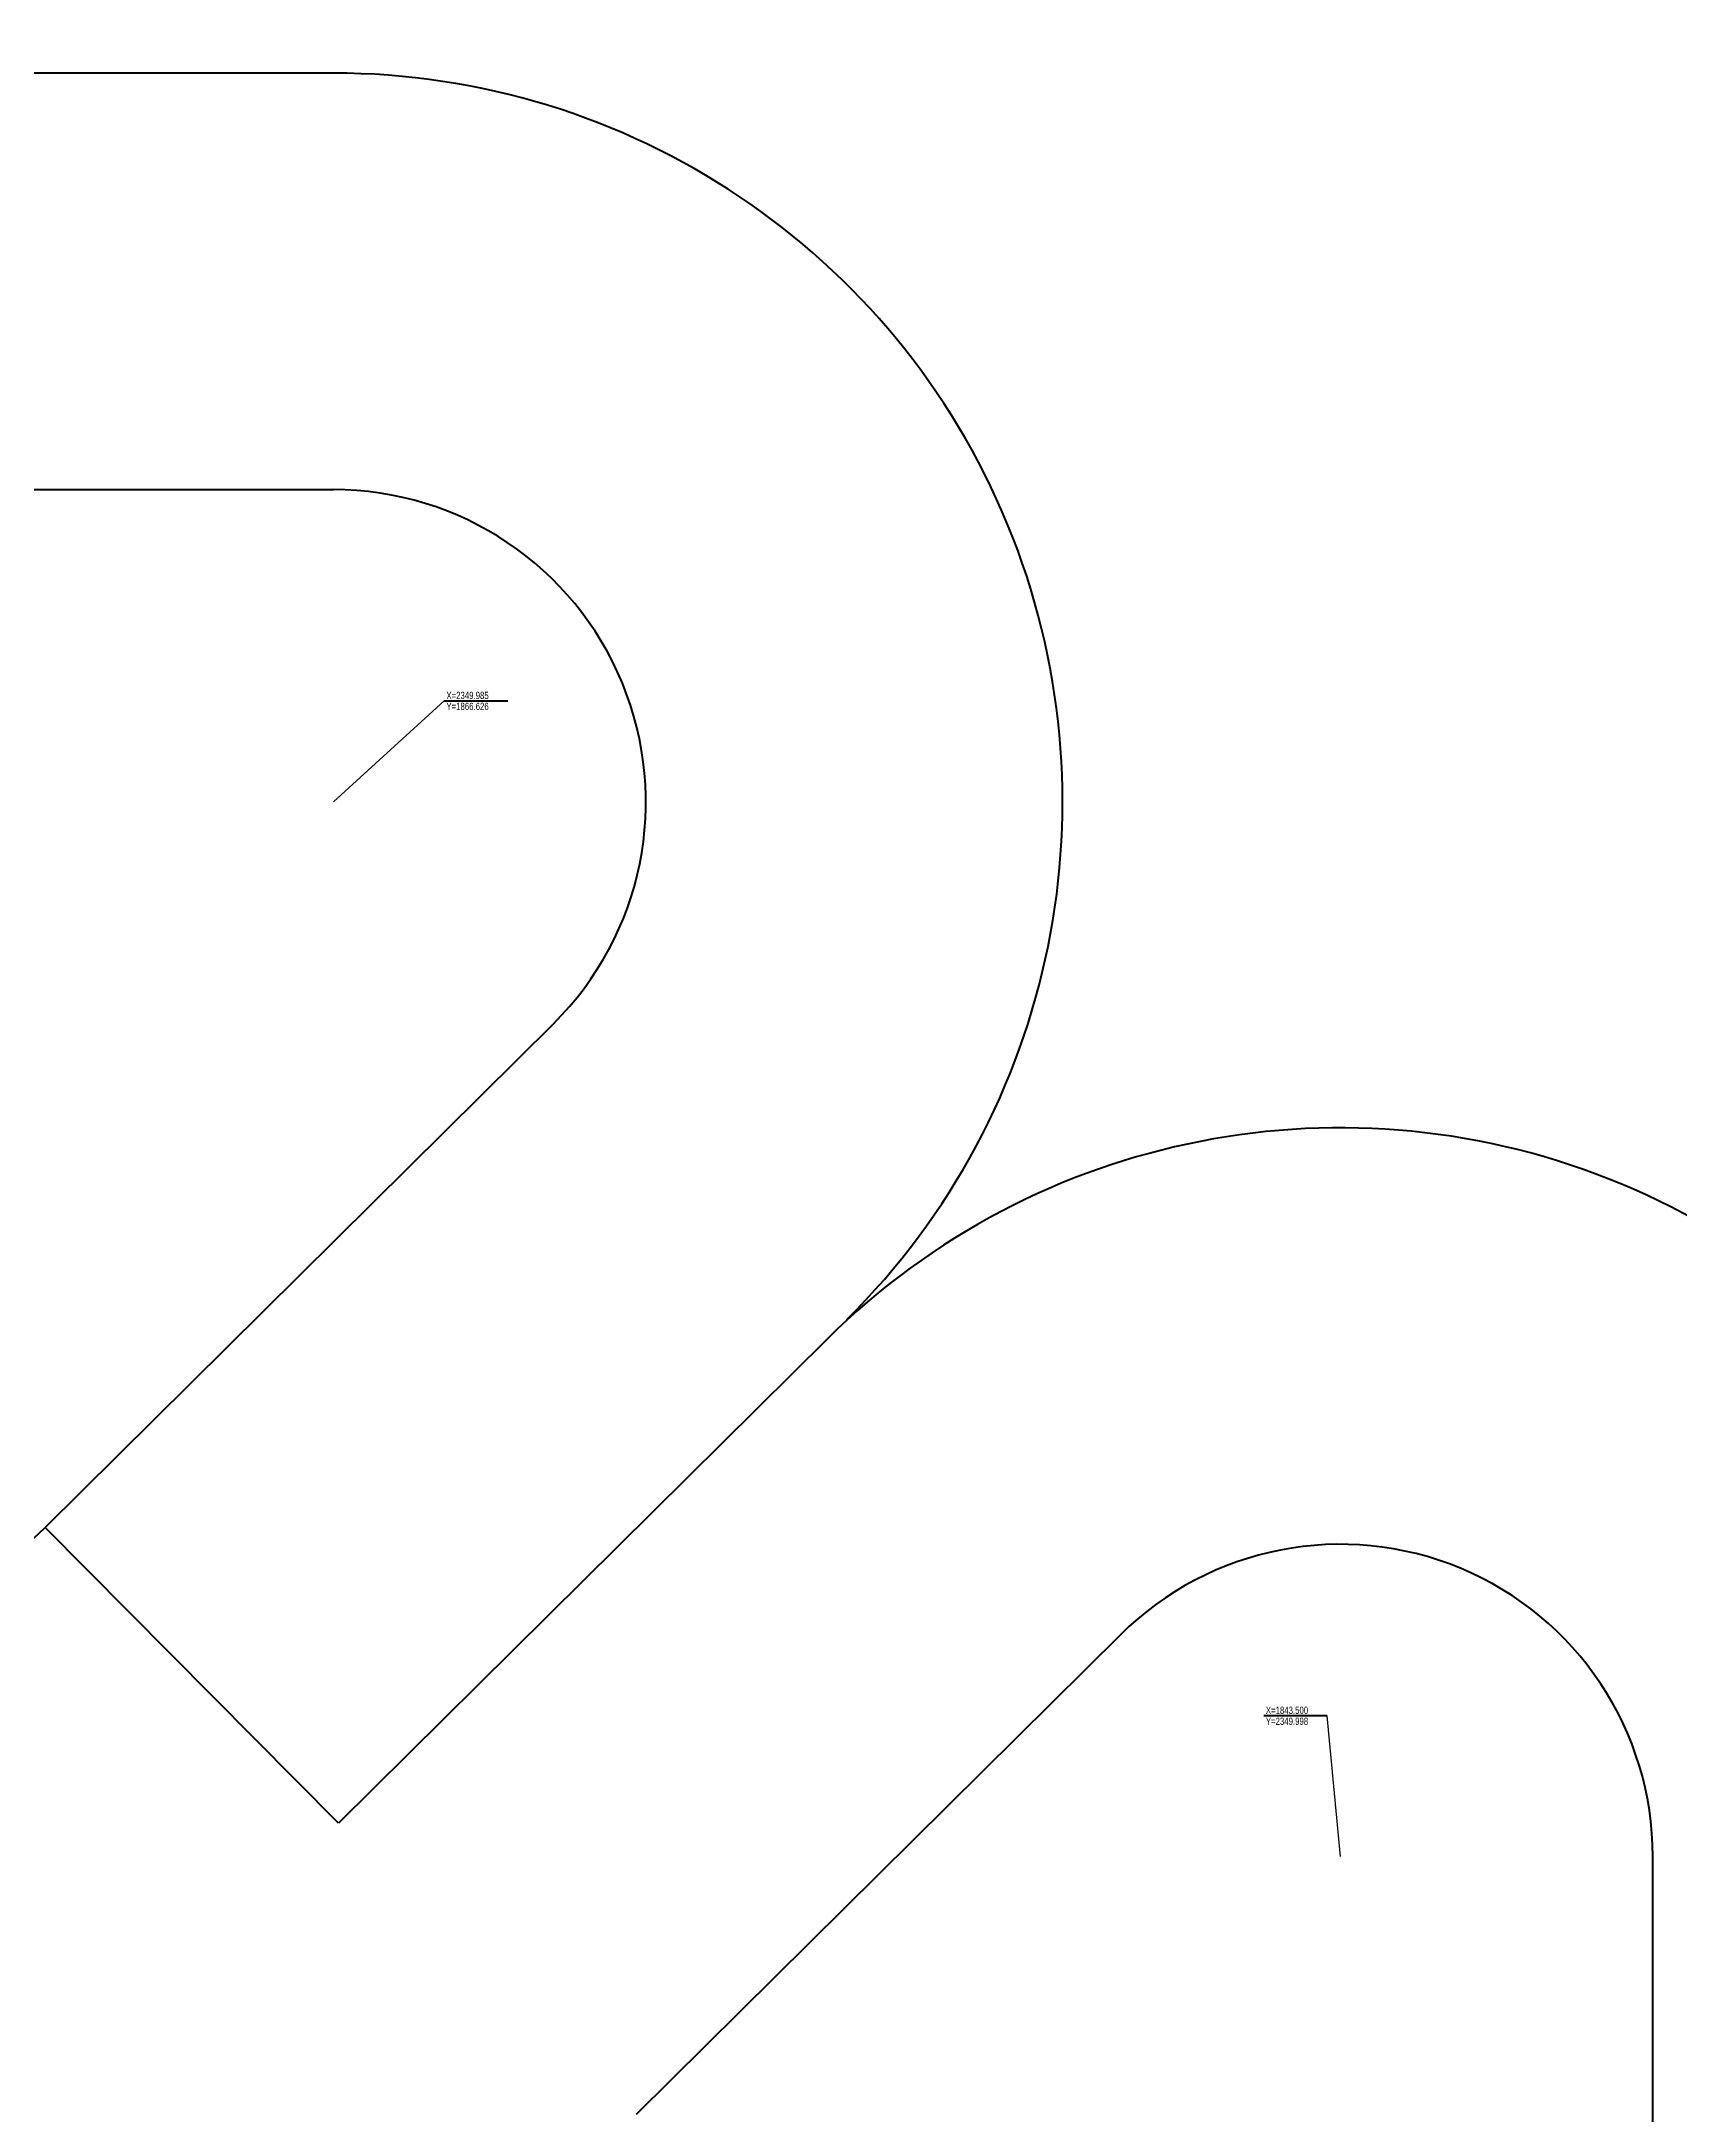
# Model space of a CAD drawing. Header units: millimetres. Extents: x -2780 to 588, y -1586 to 1705.
# Drawn here: x -938 to -152, y 183 to 1179 of the extents above; entities that cross this region are included whole.
import ezdxf
from ezdxf.enums import TextEntityAlignment as Align

# ---------------------------------------------------------------- set-up
doc = ezdxf.new("R2010")
doc.units = ezdxf.units.MM
doc.header["$LTSCALE"] = 3
doc.linetypes.add('DASHED', pattern=[19.05, 12.7, -6.35])
doc.layers.add('Coord_bz', color=3, linetype='Continuous')
doc.layers.add('粗实线', color=7, linetype='Continuous', lineweight=50)
doc.layers.add('虚线', color=2, linetype='DASHED', lineweight=25)
doc.styles.add('Dim_ZB', font='txt', dxfattribs={"width": 0.8})
doc.styles.add('国标汉字3.5', font='gbeitc.shx', dxfattribs={"height": 3.5, "bigfont": 'gbcbig.shx'})
doc.dimstyles.new('国标尺寸', dxfattribs={"dimtxt": 3.5, "dimasz": 4, "dimexe": 2, "dimexo": 0, "dimgap": 1, "dimtad": 1, "dimtoh": 1, "dimdec": 0, "dimdsep": 46, "dimtxsty": '国标汉字3.5', "dimcen": 3.5, "dimaunit": 1, "dimadec": 0, "dimazin": 1, "dimtfac": 1, "dimtdec": 0, "dimtmove": 0, "dimatfit": 3, "dimfxl": 1, "dimarcsym": 2})

# ---------------------------------------------------------------- blocks, each defined once
blk = doc.blocks.new('*D6')
at = {"layer": 'Defpoints', "color": 0, "linetype": 'ByBlock', "lineweight": 211, "transparency": 16777216}
for p in [(35.47, 1700.38), (-2664.53, 1163.84), (35.47, 1163.84)]:
    blk.add_point(p, dxfattribs=at)
at = {"layer": '虚线', "color": 0, "linetype": 'ByBlock', "lineweight": -2, "transparency": 16777216}
for p, q in [((-2664.53, 1163.84), (-2664.53, 1702.38)), ((-2660.53, 1700.38), (31.47, 1700.38)), ((35.47, 1163.84), (35.47, 1702.38))]:
    blk.add_line(p, q, dxfattribs=at)
at = {"layer": '虚线', "color": 0, "linetype": 'ByBlock', "lineweight": 211, "transparency": 16777216}
for points in [[(-2660.53, 1701.05), (-2660.53, 1699.71), (-2664.53, 1700.38)], [(31.47, 1701.05), (31.47, 1699.71), (35.47, 1700.38)]]:
    blk.add_solid(points, dxfattribs=at)
at = {"layer": '虚线', "color": 0, "linetype": 'ByBlock', "lineweight": 211, "transparency": 16777216, "insert": (-1314.53, 1703.13), "char_height": 3.5, "attachment_point": 5, "style": '国标汉字3.5'}
blk.add_mtext('2700', dxfattribs=at)
blk = doc.blocks.new('*U61')
at = {"color": 255, "linetype": 'ByBlock', "lineweight": 211}
blk.add_line((0, 0), (30.53, 0), dxfattribs=at)
at = {"color": 255, "linetype": 'ByBlock', "lineweight": 211, "style": 'Dim_ZB', "width": 0.8}
blk.add_text(' X=2349.985 ', height=3.5, dxfattribs=at).set_placement((0, 0.88))
blk.add_text(' Y=1866.626 ', height=3.5, dxfattribs=at).set_placement((0, -0.88), align=Align.TOP_LEFT)
blk = doc.blocks.new('*U67')
at = {"color": 255, "linetype": 'ByBlock', "lineweight": 211}
blk.add_line((0, 0), (-30.53, 0), dxfattribs=at)
at = {"color": 255, "linetype": 'ByBlock', "lineweight": 211, "style": 'Dim_ZB', "width": 0.8}
blk.add_text(' X=1843.500 ', height=3.5, dxfattribs=at).set_placement((-30.53, 0.88))
blk.add_text(' Y=2349.998 ', height=3.5, dxfattribs=at).set_placement((-30.53, -0.87), align=Align.TOP_LEFT)

msp = doc.modelspace()

# ---------------------------------------------------------------- linework, layer by layer
at = {"layer": '粗实线', "color": 255, "lineweight": 211}
for p, q in [((-797.9, 1163.84), (-2514.53, 1163.84)), ((-692.3, 707.31), (-936.32, 465.42)), ((-560.93, 555.93), (-795.52, 323.38)), ((-420.13, 413.89), (-652.54, 183.5))]:
    msp.add_line(p, q, dxfattribs=at)
at = {"layer": '粗实线', "linetype": 'ByBlock', "lineweight": 211}
for points in [[(-659.24, 597.42, 0, 0, 0), (-800.63, 455.97, 10, 0, 0), (-843.04, 413.53, 0, 0, 0)], [(-699.47, 267.98, 0, 0, 0), (-558.04, 409.41, 10, 0, 0), (-515.62, 451.83, 0, 0, 0)]]:
    msp.add_lwpolyline(points, format="xyseb", dxfattribs=at)
at = {"layer": '粗实线', "color": 255, "lineweight": 211}
for centre, radius, start, end in [((-797.9, 813.84), 350, 314.74888, 90), ((-797.9, 813.84), 350, 314.74888, 90), ((-1041.92, 571.95), 150, 225, 314.74888)]:
    msp.add_arc(centre, radius, start, end, dxfattribs=at)
at = {"layer": '虚线', "color": 255, "linetype": 'ByBlock', "lineweight": 211}
for p, q in [((-961.88, 963.84), (-797.9, 963.84)), ((-795.52, 323.38), (-936.32, 465.42)), ((-164.53, -336.51), (-164.53, 307.36))]:
    msp.add_line(p, q, dxfattribs=at)
for centre, radius, start, end in [((-797.9, 813.84), 150, 314.74888, 90), ((-314.53, 307.36), 350, 0, 134.74888), ((-314.53, 307.36), 150, 0, 134.74888)]:
    msp.add_arc(centre, radius, start, end, dxfattribs=at)

# ---------------------------------------------------------------- block references
at = {"layer": 'Coord_bz', "color": 255, "linetype": 'ByBlock', "lineweight": 211}
for name, p in [('*U61', (-744.7, 862.38)), ('*U67', (-320.81, 374.99))]:
    msp.add_blockref(name, p, dxfattribs=at)

# ---------------------------------------------------------------- dimensions: what is measured, and where the dimension line sits
at = {"layer": '虚线', "color": 255, "linetype": 'ByBlock', "lineweight": 211}
dim = msp.add_linear_dim(base=(35.47, 1700.38), p1=(-2664.53, 1163.84), p2=(35.47, 1163.84), dimstyle='国标尺寸', dxfattribs=at)
dim.commit()
dim.dimension.update_dxf_attribs({"geometry": '*D6', "text_midpoint": (-1314.53, 1703.13)})

# ---------------------------------------------------------------- leaders
at = {"layer": 'Coord_bz', "color": 255, "linetype": 'ByBlock', "lineweight": 211}
for points in [[(-797.9, 813.84), (-744.7, 862.38)], [(-314.53, 307.36), (-320.81, 374.99)]]:
    msp.add_leader(points, dimstyle='国标尺寸', override={"dimzin": 0, "dimldrblk": 'None'}, dxfattribs=at)

doc.saveas('drawing.dxf')
